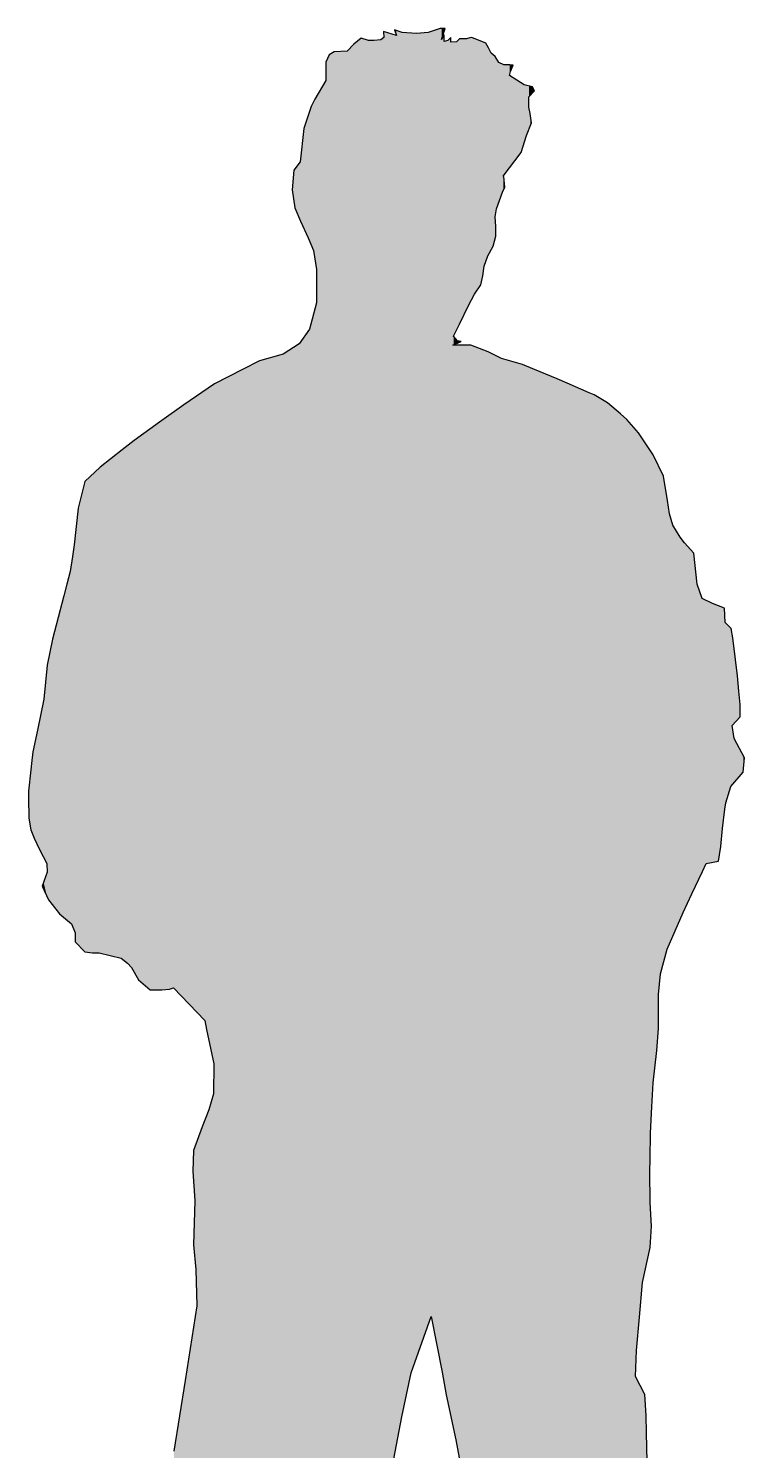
# Model space of a CAD drawing. Extents: x 123 to 191, y -49 to 136.
# Drawn here: x 123.1 to 185.1, y 12.6 to 135.7 of the extents above; entities that cross this region are included whole.
import ezdxf

# ---------------------------------------------------------------- set-up
doc = ezdxf.new("R2010")
doc.units = 0
doc.layers.get('0').update_dxf_attribs({"linetype": 'CONTINUOUS'})

# ---------------------------------------------------------------- blocks, each defined once
blk = doc.blocks.new('*U0')
for points in [[(154.97, 135.04), (154.81, 135.54), (154.97, 135.49)], [(154.97, 13.05), (154.97, 135.49), (155.43, 15.49)], [(155.43, 15.49), (154.97, 135.49), (155.43, 135.32)], [(157.99, 24.16), (157.72, 135.32), (157.99, 135.4)], [(158.76, 20.16), (157.99, 135.4), (158.76, 135.66)], [(157.99, 24.16), (157.99, 135.4), (158.76, 20.16)], [(158.76, 20.16), (158.76, 135.66), (158.88, 19.56)], [(158.88, 19.56), (158.76, 135.66), (158.88, 135.66)], [(158.88, 134.69), (158.88, 135.66), (158.92, 134.81)], [(158.92, 134.81), (158.88, 135.66), (158.92, 135.66)], [(158.92, 134.81), (158.92, 135.66), (159.11, 135.41)], [(159.11, 135.41), (158.92, 135.66), (159.11, 135.66)], [(159.11, 135.41), (159.11, 135.66), (159.19, 135.66)], [(151.29, -11.17), (151.02, 134.01), (151.29, 134.3)], [(151.75, -8.87), (151.29, 134.3), (151.75, 134.68)], [(151.29, -11.17), (151.29, 134.3), (151.75, -8.87)], [(151.91, -7.95), (151.75, 134.68), (151.91, 134.81)], [(151.75, -8.87), (151.75, 134.68), (151.91, -7.95)], [(151.91, -7.95), (151.91, 134.81), (152.29, -5.66)], [(152.29, -5.66), (151.91, 134.81), (152.29, 134.69)], [(152.29, -5.66), (152.29, 134.69), (152.57, -3.92)], [(152.57, -3.92), (152.29, 134.69), (152.57, 134.61)], [(152.57, -3.92), (152.57, 134.61), (152.68, -3.18)], [(152.68, -3.18), (152.57, 134.61), (152.68, 134.61)], [(152.68, -3.18), (152.68, 134.61), (153.02, 0.74)], [(153.02, 0.74), (152.68, 134.61), (153.02, 134.61)], [(153.02, 0.74), (153.02, 134.61), (153.07, 1.31)], [(153.07, 1.31), (153.02, 134.61), (153.07, 134.61)], [(153.62, 5.01), (153.07, 134.61), (153.62, 134.66)], [(153.07, 1.31), (153.07, 134.61), (153.62, 5.01)], [(153.84, 6.46), (153.62, 134.66), (153.84, 134.84)], [(153.62, 5.01), (153.62, 134.66), (153.84, 6.46)], [(153.88, 134.86), (153.84, 135.39), (153.88, 135.38)], [(153.88, 6.69), (153.84, 134.84), (153.88, 134.86)], [(153.84, 6.46), (153.84, 134.84), (153.88, 6.69)], [(153.88, 6.69), (153.88, 135.38), (153.92, 6.97)], [(153.92, 6.97), (153.88, 135.38), (153.92, 135.36)], [(153.92, 6.97), (153.92, 135.36), (154.62, 11.23)], [(154.62, 11.23), (153.92, 135.36), (154.62, 135.15)], [(154.62, 11.23), (154.62, 135.15), (154.81, 12.24)], [(154.81, 12.24), (154.62, 135.15), (154.81, 135.09)], [(154.81, 12.24), (154.81, 135.09), (154.97, 13.05)], [(154.97, 13.05), (154.81, 135.09), (154.97, 135.04)], [(155.43, 15.49), (155.43, 135.32), (155.47, 15.67)], [(155.47, 15.67), (155.43, 135.32), (155.47, 135.31)], [(155.47, 15.67), (155.47, 135.31), (156.24, 19.28)], [(156.24, 19.28), (155.47, 135.31), (156.24, 135.26)], [(156.24, 19.28), (156.24, 135.26), (156.71, 20.59)], [(156.71, 20.59), (156.24, 135.26), (156.71, 135.23)], [(157.72, 23.42), (156.71, 135.23), (157.72, 135.32)], [(156.71, 20.59), (156.71, 135.23), (157.72, 23.42)], [(157.72, 23.42), (157.72, 135.32), (157.99, 24.16)], [(158.92, 19.36), (158.88, 134.69), (158.92, 134.76)], [(158.88, 19.56), (158.88, 134.69), (158.92, 19.36)], [(159.11, 18.27), (158.92, 134.76), (159.11, 135.11)], [(158.92, 19.36), (158.92, 134.76), (159.11, 18.27)], [(159.19, 17.83), (159.11, 134.53), (159.19, 134.55)], [(159.11, 18.27), (159.11, 134.53), (159.19, 17.83)], [(159.27, 17.39), (159.19, 134.55), (159.27, 134.57)], [(159.19, 17.83), (159.19, 134.55), (159.27, 17.39)], [(159.42, 16.67), (159.27, 134.57), (159.42, 134.61)], [(159.27, 17.39), (159.27, 134.57), (159.42, 16.67)], [(159.69, 15.43), (159.42, 134.61), (159.69, 134.86)], [(159.42, 16.67), (159.42, 134.61), (159.69, 15.43)], [(159.85, 14.72), (159.69, 134.46), (159.85, 134.47)], [(159.69, 15.43), (159.69, 134.46), (159.85, 14.72)], [(159.92, 108.27), (159.85, 134.47), (159.92, 134.48)], [(159.85, 108.24), (159.85, 134.47), (159.92, 108.27)], [(160.12, 109.42), (159.92, 134.48), (160.12, 134.49)], [(159.92, 109.01), (159.92, 134.48), (160.12, 109.42)], [(160.16, 109.49), (160.12, 134.49), (160.16, 134.5)], [(160.12, 109.42), (160.12, 134.49), (160.16, 109.49)], [(160.27, 109.74), (160.16, 134.5), (160.27, 134.61)], [(160.16, 109.49), (160.16, 134.5), (160.27, 109.74)], [(160.43, 110.06), (160.27, 134.61), (160.43, 134.77)], [(160.27, 109.74), (160.27, 134.61), (160.43, 110.06)], [(160.43, 110.06), (160.43, 134.77), (160.43, 110.07)], [(160.43, 110.07), (160.43, 134.77), (160.43, 134.77)], [(160.43, 110.07), (160.43, 134.77), (160.54, 110.3)], [(160.54, 110.3), (160.43, 134.77), (160.54, 134.77)], [(160.54, 110.3), (160.54, 134.77), (160.58, 110.39)], [(160.58, 110.39), (160.54, 134.77), (160.58, 134.77)], [(160.58, 110.39), (160.58, 134.77), (161.01, 111.28)], [(161.01, 111.28), (160.58, 134.77), (161.01, 134.77)], [(161.01, 111.28), (161.01, 134.77), (161.05, 111.36)], [(161.05, 111.36), (161.01, 134.77), (161.05, 134.77)], [(161.2, 111.68), (161.05, 134.77), (161.2, 134.81)], [(161.05, 111.36), (161.05, 134.77), (161.2, 111.68)], [(161.32, 111.89), (161.2, 134.81), (161.32, 134.84)], [(161.2, 111.68), (161.2, 134.81), (161.32, 111.89)], [(161.4, 112.03), (161.32, 134.84), (161.4, 134.86)], [(161.32, 111.89), (161.32, 134.84), (161.4, 112.03)], [(161.51, 112.24), (161.4, 134.86), (161.51, 134.88)], [(161.4, 112.03), (161.4, 134.86), (161.51, 112.24)], [(161.51, 112.24), (161.51, 134.88), (161.74, 112.65)], [(161.74, 112.65), (161.51, 134.88), (161.74, 134.79)], [(161.74, 112.65), (161.74, 134.79), (161.98, 113)], [(161.98, 113), (161.74, 134.79), (161.98, 134.69)], [(161.98, 113), (161.98, 134.69), (162.29, 113.47)], [(162.29, 113.47), (161.98, 134.69), (162.29, 134.56)], [(162.29, 113.47), (162.29, 134.56), (162.4, 114.04)], [(162.4, 114.04), (162.29, 134.56), (162.4, 134.51)], [(162.4, 114.04), (162.4, 134.51), (162.44, 114.24)], [(162.44, 114.24), (162.4, 134.51), (162.44, 134.49)], [(162.44, 114.24), (162.44, 134.49), (162.56, 115.09)], [(162.56, 115.09), (162.44, 134.49), (162.56, 134.44)], [(162.56, 115.09), (162.56, 134.44), (162.71, 115.54)], [(162.71, 115.54), (162.56, 134.44), (162.71, 134.38)], [(162.71, 115.54), (162.71, 134.38), (162.83, 115.87)], [(162.83, 115.87), (162.71, 134.38), (162.83, 134.19)], [(162.83, 115.87), (162.83, 134.19), (162.87, 115.98)], [(162.87, 115.98), (162.83, 134.19), (162.87, 134.12)], [(149.12, -21.15), (148.87, 132.74), (149.12, 133.29)], [(149.16, -20.98), (149.12, 133.29), (149.16, 133.37)], [(149.12, -21.15), (149.12, 133.29), (149.16, -20.98)], [(149.58, -19.14), (149.16, 133.37), (149.58, 133.64)], [(149.16, -20.98), (149.16, 133.37), (149.58, -19.14)], [(149.85, -17.97), (149.58, 133.64), (149.85, 133.65)], [(149.58, -19.14), (149.58, 133.64), (149.85, -17.97)], [(150.71, -13.97), (149.85, 133.65), (150.71, 133.68)], [(149.85, -17.97), (149.85, 133.65), (150.71, -13.97)], [(151.02, -12.51), (150.71, 133.68), (151.02, 134.01)], [(150.71, -13.97), (150.71, 133.68), (151.02, -12.51)], [(151.02, -12.51), (151.02, 134.01), (151.29, -11.17)], [(162.87, 115.98), (162.87, 134.12), (162.9, 116.05)], [(162.9, 116.05), (162.87, 134.12), (162.9, 134.06)], [(162.9, 116.05), (162.9, 134.06), (162.94, 116.12)], [(162.94, 116.12), (162.9, 134.06), (162.94, 133.99)], [(162.94, 116.12), (162.94, 133.99), (163.18, 116.53)], [(163.18, 116.53), (162.94, 133.99), (163.18, 133.53)], [(163.18, 116.53), (163.18, 133.53), (163.33, 116.8)], [(163.33, 116.8), (163.18, 133.53), (163.33, 133.39)], [(163.33, 116.8), (163.33, 133.39), (163.45, 117.24)], [(163.45, 117.24), (163.33, 133.39), (163.45, 133.29)], [(163.45, 117.24), (163.45, 133.29), (163.49, 117.4)], [(163.49, 117.4), (163.45, 133.29), (163.49, 133.25)], [(163.49, 117.4), (163.49, 133.25), (163.52, 117.54)], [(163.52, 117.54), (163.49, 133.25), (163.52, 133.22)], [(163.52, 119.35), (163.52, 133.22), (163.56, 119.58)], [(163.56, 119.58), (163.52, 133.22), (163.56, 133.16)], [(163.56, 119.58), (163.56, 133.16), (163.6, 119.82)], [(163.6, 119.82), (163.56, 133.16), (163.6, 133.09)], [(163.6, 119.82), (163.6, 133.09), (163.64, 120.05)], [(163.64, 120.05), (163.6, 133.09), (163.64, 133.03)], [(163.64, 120.05), (163.64, 133.03), (163.8, 120.49)], [(163.8, 120.49), (163.64, 133.03), (163.8, 132.78)], [(148.87, -22.29), (148.87, 132.74), (149.12, -21.15)], [(163.8, 120.49), (163.8, 132.78), (163.83, 120.6)], [(163.83, 120.6), (163.8, 132.78), (163.83, 132.71)], [(163.83, 120.6), (163.83, 132.71), (163.95, 120.93)], [(163.95, 120.93), (163.83, 132.71), (163.95, 132.66)], [(163.95, 120.93), (163.95, 132.66), (164.07, 121.26)], [(164.07, 121.26), (163.95, 132.66), (164.07, 132.61)], [(164.07, 121.26), (164.07, 132.61), (164.15, 121.48)], [(164.15, 121.48), (164.07, 132.61), (164.15, 132.57)], [(164.15, 121.48), (164.15, 132.57), (164.22, 121.65)], [(164.22, 121.65), (164.15, 132.57), (164.22, 132.54)], [(164.22, 122.88), (164.22, 132.54), (164.26, 122.93)], [(164.26, 122.93), (164.22, 132.54), (164.26, 132.52)], [(164.26, 122.93), (164.26, 132.52), (164.34, 123.03)], [(164.34, 123.03), (164.26, 132.52), (164.34, 132.52)], [(164.34, 123.03), (164.34, 132.52), (164.76, 123.6)], [(164.76, 123.6), (164.34, 132.52), (164.76, 132.52)], [(164.76, 131.59), (164.76, 132.52), (164.8, 131.77)], [(164.8, 131.77), (164.76, 132.52), (164.8, 132.52)], [(164.8, 131.77), (164.8, 132.52), (164.84, 131.94)], [(164.84, 131.94), (164.8, 132.52), (164.84, 132.52)], [(164.84, 131.94), (164.84, 132.52), (164.92, 132.12)], [(164.92, 132.12), (164.84, 132.52), (164.92, 132.5)], [(164.92, 132.12), (164.92, 132.5), (165.07, 132.48)], [(148.58, -23.59), (148.23, 130.08), (148.58, 130.67)], [(148.87, -22.29), (148.58, 130.67), (148.87, 131.15)], [(148.58, -23.59), (148.58, 130.67), (148.87, -22.29)], [(164.76, 123.6), (164.76, 131.59), (164.8, 123.65)], [(164.8, 123.65), (164.76, 131.59), (164.8, 131.57)], [(164.8, 123.65), (164.8, 131.57), (164.84, 123.7)], [(164.84, 123.7), (164.8, 131.57), (164.84, 131.54)], [(164.84, 123.7), (164.84, 131.54), (164.92, 123.8)], [(164.92, 123.8), (164.84, 131.54), (164.92, 131.49)], [(164.92, 123.8), (164.92, 131.49), (165.07, 124.01)], [(165.07, 124.01), (164.92, 131.49), (165.07, 131.39)], [(165.07, 124.01), (165.07, 131.39), (165.15, 124.11)], [(165.15, 124.11), (165.07, 131.39), (165.15, 131.35)], [(165.15, 124.11), (165.15, 131.35), (165.62, 124.72)], [(165.62, 124.72), (165.15, 131.35), (165.62, 131.05)], [(165.62, 124.72), (165.62, 131.05), (165.77, 124.93)], [(165.77, 124.93), (165.62, 131.05), (165.77, 130.95)], [(165.77, 124.93), (165.77, 130.95), (165.89, 125.3)], [(165.89, 125.3), (165.77, 130.95), (165.89, 130.88)], [(165.89, 125.3), (165.89, 130.88), (166.04, 125.79)], [(166.04, 125.79), (165.89, 130.88), (166.04, 130.78)], [(166.04, 125.79), (166.04, 130.78), (166.12, 126.03)], [(166.12, 126.03), (166.04, 130.78), (166.12, 130.76)], [(166.12, 126.03), (166.12, 130.76), (166.24, 126.4)], [(166.24, 126.4), (166.12, 130.76), (166.24, 130.72)], [(166.24, 126.4), (166.24, 130.72), (166.43, 126.9)], [(166.43, 126.9), (166.24, 130.72), (166.43, 130.67)], [(166.43, 129.73), (166.43, 130.67), (166.55, 129.86)], [(166.55, 129.86), (166.43, 130.67), (166.55, 130.64)], [(166.55, 129.86), (166.55, 130.64), (166.58, 129.9)], [(166.58, 129.9), (166.55, 130.64), (166.58, 130.63)], [(166.58, 129.9), (166.58, 130.63), (166.66, 129.98)], [(166.66, 129.98), (166.58, 130.63), (166.66, 130.61)], [(166.66, 129.98), (166.66, 130.61), (166.74, 130.07)], [(166.74, 130.07), (166.66, 130.61), (166.74, 130.59)], [(166.74, 130.07), (166.74, 130.59), (166.93, 130.27)], [(147.8, 116.45), (147.72, 129.19), (147.8, 129.34)], [(147.84, 116.21), (147.8, 129.34), (147.84, 129.42)], [(147.8, 116.45), (147.8, 129.34), (147.84, 116.21)], [(147.91, 115.81), (147.84, 129.42), (147.91, 129.55)], [(147.84, 116.21), (147.84, 129.42), (147.91, 115.81)], [(148.03, 115.02), (147.91, 129.55), (148.03, 129.76)], [(147.91, 115.81), (147.91, 129.55), (148.03, 115.02)], [(148.07, 114.78), (148.03, 129.76), (148.07, 129.83)], [(148.03, 115.02), (148.03, 129.76), (148.07, 114.78)], [(148.11, -25.43), (148.07, 129.83), (148.11, 129.89)], [(148.07, -25.6), (148.07, 129.83), (148.11, -25.43)], [(148.23, -24.94), (148.11, 129.89), (148.23, 130.08)], [(148.11, -25.43), (148.11, 129.89), (148.23, -24.94)], [(148.23, -24.94), (148.23, 130.08), (148.58, -23.59)], [(147.34, 117.53), (147.26, 127.93), (147.34, 128.16)], [(147.45, 117.26), (147.34, 128.16), (147.45, 128.51)], [(147.34, 117.53), (147.34, 128.16), (147.45, 117.26)], [(147.57, 116.99), (147.45, 128.51), (147.57, 128.86)], [(147.45, 117.26), (147.45, 128.51), (147.57, 116.99)], [(147.59, 116.95), (147.57, 128.86), (147.59, 128.91)], [(147.57, 116.99), (147.57, 128.86), (147.59, 116.95)], [(147.72, 116.63), (147.59, 128.91), (147.72, 129.19)], [(147.59, 116.95), (147.59, 128.91), (147.72, 116.63)], [(147.72, 116.63), (147.72, 129.19), (147.8, 116.45)], [(166.43, 126.9), (166.43, 128.84), (166.55, 127.19)], [(166.55, 127.19), (166.43, 128.84), (166.55, 128.3)], [(166.55, 127.19), (166.55, 128.3), (166.58, 127.29)], [(166.58, 127.29), (166.55, 128.3), (166.58, 128.03)], [(166.58, 127.29), (166.58, 128.03), (166.66, 127.49)], [(146.95, 118.38), (146.76, 125.27), (146.95, 126.99)], [(147.14, 117.95), (146.95, 126.99), (147.14, 127.58)], [(146.95, 118.38), (146.95, 126.99), (147.14, 117.95)], [(147.18, 117.87), (147.14, 127.58), (147.18, 127.7)], [(147.14, 117.95), (147.14, 127.58), (147.18, 117.87)], [(147.26, 117.7), (147.18, 127.7), (147.26, 127.93)], [(147.18, 117.87), (147.18, 127.7), (147.26, 117.7)], [(147.26, 117.7), (147.26, 127.93), (147.34, 117.53)], [(146.68, 118.97), (146.64, 124.22), (146.68, 124.57)], [(146.76, 118.8), (146.68, 124.57), (146.76, 125.27)], [(146.68, 118.97), (146.68, 124.57), (146.76, 118.8)], [(146.76, 118.8), (146.76, 125.27), (146.95, 118.38)], [(146.1, 120.64), (145.94, 121.68), (146.1, 123.38)], [(146.17, 120.13), (146.1, 123.38), (146.17, 123.49)], [(146.1, 120.64), (146.1, 123.38), (146.17, 120.13)], [(146.29, 119.86), (146.17, 123.49), (146.29, 123.65)], [(146.17, 120.13), (146.17, 123.49), (146.29, 119.86)], [(146.52, 119.32), (146.29, 123.65), (146.52, 123.97)], [(146.29, 119.86), (146.29, 123.65), (146.52, 119.32)], [(146.56, 119.24), (146.52, 123.97), (146.56, 124.03)], [(146.52, 119.32), (146.52, 123.97), (146.56, 119.24)], [(146.63, 119.08), (146.56, 124.03), (146.63, 124.12)], [(146.56, 119.24), (146.56, 124.03), (146.63, 119.08)], [(146.64, 119.06), (146.63, 124.12), (146.64, 124.22)], [(146.63, 119.08), (146.63, 124.12), (146.64, 119.06)], [(146.64, 119.06), (146.64, 124.22), (146.68, 118.97)], [(164.22, 121.65), (164.22, 122.88), (164.26, 121.74)], [(164.26, 121.74), (164.22, 122.88), (164.26, 122.84)], [(164.26, 121.74), (164.26, 122.84), (164.34, 121.91)], [(163.52, 117.54), (163.52, 119.35), (163.56, 117.69)], [(163.56, 117.69), (163.52, 119.35), (163.56, 118.5)], [(147.8, -27.09), (147.72, 110.64), (147.8, 110.92)], [(147.84, -26.87), (147.8, 110.92), (147.84, 111.06)], [(147.8, -27.09), (147.8, 110.92), (147.84, -26.87)], [(147.91, -26.49), (147.84, 111.06), (147.91, 111.31)], [(147.84, -26.87), (147.84, 111.06), (147.91, -26.49)], [(148.03, -25.76), (147.91, 111.31), (148.03, 111.78)], [(147.91, -26.49), (147.91, 111.31), (148.03, -25.76)], [(148.07, -25.6), (148.03, 111.78), (148.07, 111.92)], [(148.03, -25.76), (148.03, 111.78), (148.07, -25.6)], [(147.45, -34.43), (147.34, 109.47), (147.45, 109.63)], [(147.57, -34.14), (147.45, 109.63), (147.57, 110.06)], [(147.45, -34.43), (147.45, 109.63), (147.57, -34.14)], [(147.59, -31.03), (147.57, 110.06), (147.59, 110.13)], [(147.57, -31.49), (147.57, 110.06), (147.59, -31.03)], [(147.72, -27.54), (147.59, 110.13), (147.72, 110.64)], [(147.59, -31.03), (147.59, 110.13), (147.72, -27.54)], [(147.72, -27.54), (147.72, 110.64), (147.8, -27.09)], [(146.52, -38.53), (146.29, 108.18), (146.52, 108.33)], [(146.56, -38.46), (146.52, 108.33), (146.56, 108.35)], [(146.52, -38.53), (146.52, 108.33), (146.56, -38.46)], [(146.63, -38.33), (146.56, 108.35), (146.63, 108.45)], [(146.56, -38.46), (146.56, 108.35), (146.63, -38.33)], [(146.64, -38.31), (146.63, 108.45), (146.64, 108.47)], [(146.63, -38.33), (146.63, 108.45), (146.64, -38.31)], [(146.68, -38.24), (146.64, 108.47), (146.68, 108.52)], [(146.64, -38.31), (146.64, 108.47), (146.68, -38.24)], [(146.76, -38.09), (146.68, 108.52), (146.76, 108.63)], [(146.68, -38.24), (146.68, 108.52), (146.76, -38.09)], [(146.95, -37.73), (146.76, 108.63), (146.95, 108.91)], [(146.76, -38.09), (146.76, 108.63), (146.95, -37.73)], [(147.14, -37.37), (146.95, 108.91), (147.14, 109.19)], [(146.95, -37.73), (146.95, 108.91), (147.14, -37.37)], [(147.18, -35.11), (147.14, 109.19), (147.18, 109.24)], [(147.14, -35.21), (147.14, 109.19), (147.18, -35.11)], [(147.26, -34.92), (147.18, 109.24), (147.26, 109.36)], [(147.18, -35.11), (147.18, 109.24), (147.26, -34.92)], [(147.34, -34.72), (147.26, 109.36), (147.34, 109.47)], [(147.26, -34.92), (147.26, 109.36), (147.34, -34.72)], [(147.34, -34.72), (147.34, 109.47), (147.45, -34.43)], [(159.92, 108.27), (159.92, 109.01), (160.12, 108.35)], [(160.12, 108.35), (159.92, 109.01), (160.12, 108.8)], [(160.12, 108.35), (160.12, 108.8), (160.16, 108.37)], [(160.16, 108.37), (160.12, 108.8), (160.16, 108.76)], [(160.16, 108.37), (160.16, 108.76), (160.27, 108.42)], [(160.27, 108.42), (160.16, 108.76), (160.27, 108.63)], [(160.27, 108.42), (160.27, 108.63), (160.43, 108.48)], [(160.43, 108.48), (160.27, 108.63), (160.43, 108.59)], [(160.43, 108.48), (160.43, 108.59), (160.43, 108.48)], [(160.43, 108.48), (160.43, 108.59), (160.43, 108.59)], [(160.43, 108.48), (160.43, 108.59), (160.54, 108.53)], [(160.54, 108.53), (160.43, 108.59), (160.54, 108.56)], [(160.54, 108.53), (160.54, 108.56), (160.58, 108.55)], [(144.32, -49.11), (143.12, 106.88), (144.32, 107.22)], [(145.17, -48.91), (144.32, 107.22), (145.17, 107.46)], [(144.32, -49.11), (144.32, 107.22), (145.17, -48.91)], [(145.71, -48.78), (145.17, 107.46), (145.71, 107.81)], [(145.17, -48.91), (145.17, 107.46), (145.71, -48.78)], [(145.83, -40.01), (145.71, 107.81), (145.83, 107.89)], [(145.71, -41.59), (145.71, 107.81), (145.83, -40.01)], [(145.94, -39.75), (145.83, 107.89), (145.94, 107.96)], [(145.83, -40.01), (145.83, 107.89), (145.94, -39.75)], [(146.1, -39.4), (145.94, 107.96), (146.1, 108.06)], [(145.94, -39.75), (145.94, 107.96), (146.1, -39.4)], [(146.17, -39.23), (146.1, 108.06), (146.17, 108.11)], [(146.1, -39.4), (146.1, 108.06), (146.17, -39.23)], [(146.29, -38.96), (146.17, 108.11), (146.29, 108.18)], [(146.17, -39.23), (146.17, 108.11), (146.29, -38.96)], [(146.29, -38.96), (146.29, 108.18), (146.52, -38.53)], [(159.85, 14.72), (159.85, 108.24), (159.92, 14.36)], [(159.92, 14.36), (159.85, 108.24), (159.92, 108.24)], [(159.92, 14.36), (159.92, 108.24), (160.12, 13.48)], [(160.12, 13.48), (159.92, 108.24), (160.12, 108.24)], [(160.12, 13.48), (160.12, 108.24), (160.16, 13.27)], [(160.16, 13.27), (160.12, 108.24), (160.16, 108.24)], [(160.16, 13.27), (160.16, 108.24), (160.27, 12.63)], [(160.27, 12.63), (160.16, 108.24), (160.27, 108.24)], [(160.27, 12.63), (160.27, 108.24), (160.43, 11.78)], [(160.43, 11.78), (160.27, 108.24), (160.43, 108.24)], [(160.43, 11.78), (160.43, 108.24), (160.43, 11.76)], [(160.43, 11.76), (160.43, 108.24), (160.43, 108.24)], [(160.43, 11.76), (160.43, 108.24), (160.54, 11.15)], [(160.54, 11.15), (160.43, 108.24), (160.54, 108.24)], [(160.54, 11.15), (160.54, 108.24), (160.58, 10.98)], [(160.58, 10.98), (160.54, 108.24), (160.58, 108.24)], [(160.58, 10.98), (160.58, 108.24), (161.01, 9.1)], [(161.01, 9.1), (160.58, 108.24), (161.01, 108.24)], [(161.01, 9.1), (161.01, 108.24), (161.05, 8.95)], [(161.05, 8.95), (161.01, 108.24), (161.05, 108.24)], [(161.05, 8.95), (161.05, 108.24), (161.2, 8.36)], [(161.2, 8.36), (161.05, 108.24), (161.2, 108.24)], [(161.2, 8.36), (161.2, 108.24), (161.32, 7.91)], [(161.32, 7.91), (161.2, 108.24), (161.32, 108.24)], [(161.32, 7.91), (161.32, 108.24), (161.4, 7.61)], [(161.4, 7.61), (161.32, 108.24), (161.4, 108.24)], [(161.4, 7.61), (161.4, 108.24), (161.51, 7.16)], [(161.51, 7.16), (161.4, 108.24), (161.51, 108.19)], [(161.51, 7.16), (161.51, 108.19), (161.74, 6.29)], [(161.74, 6.29), (161.51, 108.19), (161.74, 108.11)], [(161.74, 6.29), (161.74, 108.11), (161.98, 5.42)], [(161.98, 5.42), (161.74, 108.11), (161.98, 108.02)], [(161.98, 5.42), (161.98, 108.02), (162.29, 4.32)], [(162.29, 4.32), (161.98, 108.02), (162.29, 107.9)], [(162.29, 4.32), (162.29, 107.9), (162.4, 3.91)], [(162.4, 3.91), (162.29, 107.9), (162.4, 107.85)], [(162.4, 3.91), (162.4, 107.85), (162.44, 3.8)], [(162.44, 3.8), (162.4, 107.85), (162.44, 107.84)], [(162.44, 3.8), (162.44, 107.84), (162.56, 3.47)], [(162.56, 3.47), (162.44, 107.84), (162.56, 107.79)], [(162.56, 3.47), (162.56, 107.79), (162.71, 3.04)], [(162.71, 3.04), (162.56, 107.79), (162.71, 107.73)], [(162.71, 3.04), (162.71, 107.73), (162.83, 2.71)], [(162.83, 2.71), (162.71, 107.73), (162.83, 107.69)], [(162.83, 2.71), (162.83, 107.69), (162.87, 2.65)], [(162.87, 2.65), (162.83, 107.69), (162.87, 107.67)], [(162.87, 2.65), (162.87, 107.67), (162.9, 2.59)], [(162.9, 2.59), (162.87, 107.67), (162.9, 107.66)], [(162.9, 2.59), (162.9, 107.66), (162.94, 2.54)], [(162.94, 2.54), (162.9, 107.66), (162.94, 107.64)], [(162.94, 2.54), (162.94, 107.64), (163.18, 2.19)], [(163.18, 2.19), (162.94, 107.64), (163.18, 107.52)], [(163.18, 2.19), (163.18, 107.52), (163.33, 1.95)], [(163.33, 1.95), (163.18, 107.52), (163.33, 107.45)], [(163.33, 1.95), (163.33, 107.45), (163.45, 1.78)], [(163.45, 1.78), (163.33, 107.45), (163.45, 107.39)], [(163.45, 1.78), (163.45, 107.39), (163.49, 1.72)], [(163.49, 1.72), (163.45, 107.39), (163.49, 107.37)], [(163.49, 1.72), (163.49, 107.37), (163.52, 1.66)], [(163.52, 1.66), (163.49, 107.37), (163.52, 107.35)], [(163.52, -2), (163.52, 107.35), (163.56, -2.75)], [(163.56, -2.75), (163.52, 107.35), (163.56, 107.33)], [(163.56, -2.75), (163.56, 107.33), (163.6, -3.53)], [(163.6, -3.53), (163.56, 107.33), (163.6, 107.31)], [(163.6, -3.53), (163.6, 107.31), (163.64, -3.98)], [(163.64, -3.98), (163.6, 107.31), (163.64, 107.29)], [(163.64, -3.98), (163.64, 107.29), (163.8, -5.81)], [(163.8, -5.81), (163.64, 107.29), (163.8, 107.21)], [(163.8, -5.81), (163.8, 107.21), (163.83, -6.52)], [(163.83, -6.52), (163.8, 107.21), (163.83, 107.19)], [(163.83, -6.52), (163.83, 107.19), (163.95, -8.72)], [(163.95, -8.72), (163.83, 107.19), (163.95, 107.14)], [(163.95, -8.72), (163.95, 107.14), (164.07, -9.57)], [(164.07, -9.57), (163.95, 107.14), (164.07, 107.08)], [(141.64, -49.3), (140.25, 105.43), (141.64, 106.15)], [(142.84, -49.3), (141.64, 106.15), (142.84, 106.75)], [(141.64, -49.3), (141.64, 106.15), (142.84, -49.3)], [(143.12, -49.27), (142.84, 106.75), (143.12, 106.88)], [(142.84, -49.3), (142.84, 106.75), (143.12, -49.27)], [(143.12, -49.27), (143.12, 106.88), (144.32, -49.11)], [(164.07, -9.57), (164.07, 107.08), (164.15, -10.15)], [(164.15, -10.15), (164.07, 107.08), (164.15, 107.06)], [(164.15, -10.15), (164.15, 107.06), (164.22, -10.71)], [(164.22, -10.71), (164.15, 107.06), (164.22, 107.03)], [(164.22, -10.71), (164.22, 107.03), (164.26, -11.01)], [(164.26, -11.01), (164.22, 107.03), (164.26, 107.02)], [(164.26, -11.01), (164.26, 107.02), (164.34, -11.58)], [(164.34, -11.58), (164.26, 107.02), (164.34, 107)], [(164.34, -11.58), (164.34, 107), (164.76, -14.73)], [(164.76, -14.73), (164.34, 107), (164.76, 106.88)], [(164.76, -14.73), (164.76, 106.88), (164.8, -15.02)], [(164.8, -15.02), (164.76, 106.88), (164.8, 106.87)], [(164.8, -15.02), (164.8, 106.87), (164.84, -15.3)], [(164.84, -15.3), (164.8, 106.87), (164.84, 106.86)], [(164.84, -15.3), (164.84, 106.86), (164.92, -15.88)], [(164.92, -15.88), (164.84, 106.86), (164.92, 106.84)], [(164.92, -22.15), (164.92, 106.84), (165.07, -24.42)], [(165.07, -24.42), (164.92, 106.84), (165.07, 106.8)], [(165.07, -24.42), (165.07, 106.8), (165.15, -25.56)], [(165.15, -25.56), (165.07, 106.8), (165.15, 106.78)], [(165.15, -25.56), (165.15, 106.78), (165.62, -31.49)], [(165.62, -31.49), (165.15, 106.78), (165.62, 106.65)], [(165.62, -31.49), (165.62, 106.65), (165.77, -32.82)], [(165.77, -32.82), (165.62, 106.65), (165.77, 106.61)], [(165.77, -32.82), (165.77, 106.61), (165.89, -33.82)], [(165.89, -33.82), (165.77, 106.61), (165.89, 106.57)], [(165.89, -33.82), (165.89, 106.57), (166.04, -35.16)], [(166.04, -35.16), (165.89, 106.57), (166.04, 106.51)], [(166.04, -35.16), (166.04, 106.51), (166.12, -35.82)], [(166.12, -35.82), (166.04, 106.51), (166.12, 106.48)], [(166.12, -35.82), (166.12, 106.48), (166.24, -36.28)], [(166.24, -36.28), (166.12, 106.48), (166.24, 106.43)], [(166.24, -36.28), (166.24, 106.43), (166.43, -37.04)], [(166.43, -37.04), (166.24, 106.43), (166.43, 106.35)], [(166.43, -37.04), (166.43, 106.35), (166.55, -37.5)], [(166.55, -37.5), (166.43, 106.35), (166.55, 106.31)], [(166.55, -37.5), (166.55, 106.31), (166.58, -37.65)], [(166.58, -37.65), (166.55, 106.31), (166.58, 106.29)], [(166.58, -37.65), (166.58, 106.29), (166.66, -37.65)], [(166.66, -37.65), (166.58, 106.29), (166.66, 106.26)], [(166.66, -37.65), (166.66, 106.26), (166.74, -37.65)], [(166.74, -37.65), (166.66, 106.26), (166.74, 106.23)], [(166.74, -37.65), (166.74, 106.23), (166.93, -37.65)], [(166.93, -37.65), (166.74, 106.23), (166.93, 106.15)], [(166.93, -37.65), (166.93, 106.15), (167.4, -37.65)], [(167.4, -37.65), (166.93, 106.15), (167.4, 105.95)], [(167.4, -37.65), (167.4, 105.95), (167.48, -37.65)], [(167.48, -37.65), (167.4, 105.95), (167.48, 105.92)], [(167.48, -37.65), (167.48, 105.92), (167.51, -37.65)], [(167.51, -37.65), (167.48, 105.92), (167.51, 105.9)], [(167.51, -37.65), (167.51, 105.9), (167.67, -37.65)], [(167.67, -37.65), (167.51, 105.9), (167.67, 105.84)], [(139.13, 46.23), (138.74, 104.57), (139.13, 104.83)], [(139.17, 46.04), (139.13, 104.83), (139.17, 104.86)], [(139.13, 46.23), (139.13, 104.83), (139.17, 46.04)], [(139.24, -49.12), (139.17, 104.86), (139.24, 104.91)], [(139.17, -49.1), (139.17, 104.86), (139.24, -49.12)], [(140.25, -49.3), (139.24, 104.91), (140.25, 105.43)], [(139.24, -49.12), (139.24, 104.91), (140.25, -49.3)], [(140.25, -49.3), (140.25, 105.43), (141.64, -49.3)], [(167.67, -41.74), (167.67, 105.84), (168.87, -41.94)], [(168.87, -41.94), (167.67, 105.84), (168.87, 105.33)], [(168.87, -41.94), (168.87, 105.33), (169.76, -42.09)], [(169.76, -42.09), (168.87, 105.33), (169.76, 104.95)], [(169.76, -42.09), (169.76, 104.95), (170.53, -42.22)], [(170.53, -42.22), (169.76, 104.95), (170.53, 104.61)], [(137.35, 50.89), (136.69, 103.17), (137.35, 103.62)], [(137.42, 50.81), (137.35, 103.62), (137.42, 103.67)], [(137.35, 50.89), (137.35, 103.62), (137.42, 50.81)], [(137.54, 50.69), (137.42, 103.67), (137.54, 103.75)], [(137.42, 50.81), (137.42, 103.67), (137.54, 50.69)], [(137.62, 50.61), (137.54, 103.75), (137.62, 103.8)], [(137.54, 50.69), (137.54, 103.75), (137.62, 50.61)], [(137.69, 50.53), (137.62, 103.8), (137.69, 103.85)], [(137.62, 50.61), (137.62, 103.8), (137.69, 50.53)], [(138.16, 50.04), (137.69, 103.85), (138.16, 104.17)], [(137.69, 50.53), (137.69, 103.85), (138.16, 50.04)], [(138.35, 49.84), (138.16, 104.17), (138.35, 104.3)], [(138.16, 50.04), (138.16, 104.17), (138.35, 49.84)], [(138.39, 49.8), (138.35, 104.3), (138.39, 104.33)], [(138.35, 49.84), (138.35, 104.3), (138.39, 49.8)], [(138.55, 49.02), (138.39, 104.33), (138.55, 104.43)], [(138.39, 49.8), (138.39, 104.33), (138.55, 49.02)], [(138.74, 48.09), (138.55, 104.43), (138.74, 104.57)], [(138.55, 49.02), (138.55, 104.43), (138.74, 48.09)], [(138.74, 48.09), (138.74, 104.57), (139.13, 46.23)], [(170.53, -42.22), (170.53, 104.61), (171.66, -42.31)], [(171.66, -42.31), (170.53, 104.61), (171.66, 104.13)], [(171.66, -42.31), (171.66, 104.13), (172.08, -42.34)], [(172.08, -42.34), (171.66, 104.13), (172.08, 103.94)], [(172.08, -42.34), (172.08, 103.94), (173.25, -42.44)], [(173.25, -42.44), (172.08, 103.94), (173.25, 103.24)], [(135.33, 52.51), (134.98, 101.94), (135.33, 102.19)], [(135.41, 52.54), (135.33, 102.19), (135.41, 102.25)], [(135.33, 52.51), (135.33, 102.19), (135.41, 52.54)], [(135.68, 52.63), (135.41, 102.25), (135.68, 102.44)], [(135.41, 52.54), (135.41, 102.25), (135.68, 52.63)], [(135.72, 52.58), (135.68, 102.44), (135.72, 102.47)], [(135.68, 52.63), (135.68, 102.44), (135.72, 52.58)], [(136.18, 52.1), (135.72, 102.47), (136.18, 102.81)], [(135.72, 52.58), (135.72, 102.47), (136.18, 52.1)], [(136.57, 51.7), (136.18, 102.81), (136.57, 103.09)], [(136.18, 52.1), (136.18, 102.81), (136.57, 51.7)], [(136.69, 51.58), (136.57, 103.09), (136.69, 103.17)], [(136.57, 51.7), (136.57, 103.09), (136.69, 51.58)], [(136.69, 51.58), (136.69, 103.17), (137.35, 50.89)], [(173.25, -42.44), (173.25, 103.24), (173.36, -42.45)], [(173.36, -42.45), (173.25, 103.24), (173.36, 103.15)], [(173.36, -42.45), (173.36, 103.15), (174.37, -42.37)], [(174.37, -42.37), (173.36, 103.15), (174.37, 102.31)], [(174.37, -42.37), (174.37, 102.31), (174.91, -42.32)], [(174.91, -42.32), (174.37, 102.31), (174.91, 101.81)], [(133.63, 52.47), (133.4, 100.8), (133.63, 100.96)], [(133.67, 52.43), (133.63, 100.96), (133.67, 100.99)], [(133.63, 52.47), (133.63, 100.96), (133.67, 52.43)], [(133.98, 52.43), (133.67, 100.99), (133.98, 101.21)], [(133.67, 52.43), (133.67, 100.99), (133.98, 52.43)], [(134.13, 52.43), (133.98, 101.21), (134.13, 101.33)], [(133.98, 52.43), (133.98, 101.21), (134.13, 52.43)], [(134.36, 52.43), (134.13, 101.33), (134.36, 101.49)], [(134.13, 52.43), (134.13, 101.33), (134.36, 52.43)], [(134.48, 52.43), (134.36, 101.49), (134.48, 101.58)], [(134.36, 52.43), (134.36, 101.49), (134.48, 52.43)], [(134.6, 52.43), (134.48, 101.58), (134.6, 101.66)], [(134.48, 52.43), (134.48, 101.58), (134.6, 52.43)], [(134.67, 52.43), (134.6, 101.66), (134.67, 101.72)], [(134.6, 52.43), (134.6, 101.66), (134.67, 52.43)], [(134.71, 52.44), (134.67, 101.72), (134.71, 101.74)], [(134.67, 52.43), (134.67, 101.72), (134.71, 52.44)], [(134.83, 52.45), (134.71, 101.74), (134.83, 101.83)], [(134.71, 52.44), (134.71, 101.74), (134.83, 52.45)], [(134.91, 52.46), (134.83, 101.83), (134.91, 101.88)], [(134.83, 52.45), (134.83, 101.83), (134.91, 52.46)], [(134.98, 52.47), (134.91, 101.88), (134.98, 101.94)], [(134.91, 52.46), (134.91, 101.88), (134.98, 52.47)], [(134.98, 52.47), (134.98, 101.94), (135.33, 52.51)], [(174.91, -42.32), (174.91, 101.81), (175.65, -42.27)], [(175.65, -42.27), (174.91, 101.81), (175.65, 100.96)], [(175.65, 18.97), (175.65, 100.96), (175.76, 21.22)], [(175.76, 21.22), (175.65, 100.96), (175.76, 100.83)], [(132.04, 54.37), (131.69, 99.54), (132.04, 99.81)], [(132.27, 53.98), (132.04, 99.81), (132.27, 99.99)], [(132.04, 54.37), (132.04, 99.81), (132.27, 53.98)], [(132.66, 53.32), (132.27, 99.99), (132.66, 100.27)], [(132.27, 53.98), (132.27, 99.99), (132.66, 53.32)], [(132.7, 53.29), (132.66, 100.27), (132.7, 100.3)], [(132.66, 53.32), (132.66, 100.27), (132.7, 53.29)], [(132.81, 53.19), (132.7, 100.3), (132.81, 100.38)], [(132.7, 53.29), (132.7, 100.3), (132.81, 53.19)], [(133.16, 52.88), (132.81, 100.38), (133.16, 100.63)], [(132.81, 53.19), (132.81, 100.38), (133.16, 52.88)], [(133.4, 52.67), (133.16, 100.63), (133.4, 100.8)], [(133.16, 52.88), (133.16, 100.63), (133.4, 52.67)], [(133.4, 52.67), (133.4, 100.8), (133.63, 52.47)], [(175.76, 21.22), (175.76, 100.83), (175.92, 23.15)], [(175.92, 23.15), (175.76, 100.83), (175.92, 100.65)], [(175.92, 23.15), (175.92, 100.65), (176, 24.12)], [(176, 24.12), (175.92, 100.65), (176, 100.53)], [(176, 24.12), (176, 100.53), (176.27, 27.11)], [(176.27, 27.11), (176, 100.53), (176.27, 100.13)], [(176.27, 27.11), (176.27, 100.13), (176.3, 27.28)], [(176.3, 27.28), (176.27, 100.13), (176.3, 100.07)], [(176.3, 27.28), (176.3, 100.07), (176.46, 27.99)], [(176.46, 27.99), (176.3, 100.07), (176.46, 99.84)], [(176.46, 27.99), (176.46, 99.84), (176.58, 28.53)], [(176.58, 28.53), (176.46, 99.84), (176.58, 99.67)], [(131.15, 55.18), (129.33, 97.67), (131.15, 99.11)], [(131.23, 55.12), (131.15, 99.11), (131.23, 99.18)], [(131.15, 55.18), (131.15, 99.11), (131.23, 55.12)], [(131.69, 54.76), (131.23, 99.18), (131.69, 99.54)], [(131.23, 55.12), (131.23, 99.18), (131.69, 54.76)], [(131.69, 54.76), (131.69, 99.54), (132.04, 54.37)], [(176.58, 28.53), (176.58, 99.67), (176.62, 28.71)], [(176.62, 28.71), (176.58, 99.67), (176.62, 99.61)], [(176.62, 28.71), (176.62, 99.61), (176.73, 29.24)], [(176.73, 29.24), (176.62, 99.61), (176.73, 99.44)], [(176.73, 29.24), (176.73, 99.44), (176.89, 29.95)], [(176.89, 29.95), (176.73, 99.44), (176.89, 99.21)], [(176.89, 36.71), (176.89, 99.21), (176.92, 37.79)], [(176.92, 37.79), (176.89, 99.21), (176.92, 99.15)], [(176.92, 37.79), (176.92, 99.15), (176.96, 40.04)], [(176.96, 40.04), (176.92, 99.15), (176.96, 99.1)], [(176.96, 40.04), (176.96, 99.1), (177.04, 41.55)], [(177.04, 41.55), (176.96, 99.1), (177.04, 98.98)], [(177.04, 41.55), (177.04, 98.98), (177.08, 42.32)], [(177.08, 42.32), (177.04, 98.98), (177.08, 98.92)], [(177.08, 42.32), (177.08, 98.92), (177.12, 43)], [(177.12, 43), (177.08, 98.92), (177.12, 98.87)], [(177.12, 43), (177.12, 98.87), (177.2, 44.38)], [(177.2, 44.38), (177.12, 98.87), (177.2, 98.75)], [(177.2, 44.38), (177.2, 98.75), (177.23, 44.73)], [(177.23, 44.73), (177.2, 98.75), (177.23, 98.67)], [(177.23, 44.73), (177.23, 98.67), (177.39, 46.15)], [(177.39, 46.15), (177.23, 98.67), (177.39, 98.35)], [(129.25, 55.65), (128.67, 97.05), (129.25, 97.59)], [(129.33, 55.63), (129.25, 97.59), (129.33, 97.67)], [(129.25, 55.65), (129.25, 97.59), (129.33, 55.63)], [(129.33, 55.63), (129.33, 97.67), (131.15, 55.18)], [(177.39, 46.15), (177.39, 98.35), (177.51, 47.2)], [(177.51, 47.2), (177.39, 98.35), (177.51, 98.1)], [(177.51, 47.2), (177.51, 98.1), (177.62, 48.62)], [(177.62, 48.62), (177.51, 98.1), (177.62, 97.86)], [(177.62, 48.62), (177.62, 97.86), (177.66, 49.1)], [(177.66, 49.1), (177.62, 97.86), (177.66, 97.78)], [(177.66, 52.05), (177.66, 97.78), (177.7, 52.49)], [(177.7, 52.49), (177.66, 97.78), (177.7, 97.7)], [(177.7, 52.49), (177.7, 97.7), (177.81, 53.83)], [(177.81, 53.83), (177.7, 97.7), (177.81, 97.46)], [(177.81, 53.83), (177.81, 97.46), (177.93, 54.26)], [(177.93, 54.26), (177.81, 97.46), (177.93, 97.21)], [(128.01, 55.72), (127.43, 94.14), (128.01, 96.43)], [(128.67, 55.65), (128.01, 96.43), (128.67, 97.05)], [(128.01, 55.72), (128.01, 96.43), (128.67, 55.65)], [(128.67, 55.65), (128.67, 97.05), (129.25, 55.65)], [(177.93, 54.26), (177.93, 97.21), (178.09, 54.82)], [(178.09, 54.82), (177.93, 97.21), (178.09, 96.89)], [(178.09, 54.82), (178.09, 96.89), (178.13, 54.97)], [(178.13, 54.97), (178.09, 96.89), (178.13, 96.65)], [(178.13, 54.97), (178.13, 96.65), (178.28, 55.53)], [(178.28, 55.53), (178.13, 96.65), (178.28, 95.73)], [(178.28, 55.53), (178.28, 95.73), (178.4, 55.96)], [(178.4, 55.96), (178.28, 95.73), (178.4, 95.04)], [(178.4, 55.96), (178.4, 95.04), (178.44, 56.05)], [(178.44, 56.05), (178.4, 95.04), (178.44, 94.8)], [(178.44, 56.05), (178.44, 94.8), (178.59, 56.4)], [(178.59, 56.4), (178.44, 94.8), (178.59, 93.64)], [(127.43, 56.33), (127.16, 91.67), (127.43, 94.14)], [(127.43, 56.33), (127.43, 94.14), (128.01, 55.72)], [(178.59, 56.4), (178.59, 93.64), (178.86, 57.02)], [(178.86, 57.02), (178.59, 93.64), (178.86, 92.79)], [(178.86, 57.02), (178.86, 92.79), (178.9, 57.11)], [(178.9, 57.11), (178.86, 92.79), (178.9, 92.67)], [(178.9, 57.11), (178.9, 92.67), (179.17, 57.72)], [(179.17, 57.72), (178.9, 92.67), (179.17, 92.21)], [(127.16, 57.37), (127.08, 90.97), (127.16, 91.64)], [(127.16, 56.61), (127.16, 91.64), (127.16, 91.67)], [(127.16, 56.61), (127.16, 91.67), (127.43, 56.33)], [(127.16, 57.37), (127.16, 91.64), (127.16, 56.61)], [(179.17, 57.72), (179.17, 92.21), (179.52, 58.51)], [(179.52, 58.51), (179.17, 92.21), (179.52, 91.62)], [(179.52, 58.51), (179.52, 91.62), (179.79, 59.13)], [(179.79, 59.13), (179.52, 91.62), (179.79, 91.27)], [(179.79, 59.13), (179.79, 91.27), (179.87, 59.3)], [(179.87, 59.3), (179.79, 91.27), (179.87, 91.17)], [(179.87, 59.3), (179.87, 91.17), (179.91, 59.39)], [(179.91, 59.39), (179.87, 91.17), (179.91, 91.12)], [(179.91, 59.39), (179.91, 91.12), (180.53, 60.76)], [(180.53, 60.76), (179.91, 91.12), (180.53, 90.44)], [(126.93, 57.96), (126.85, 89.43), (126.93, 89.96)], [(127.08, 57.56), (126.93, 89.96), (127.08, 90.97)], [(126.93, 57.96), (126.93, 89.96), (127.08, 57.56)], [(127.08, 57.56), (127.08, 90.97), (127.16, 57.37)], [(180.53, 60.76), (180.53, 90.44), (180.72, 61.16)], [(180.72, 61.16), (180.53, 90.44), (180.72, 90.23)], [(180.72, 61.16), (180.72, 90.23), (180.99, 61.73)], [(180.99, 61.73), (180.72, 90.23), (180.99, 87.56)], [(126.73, 58.26), (126.46, 87.56), (126.73, 88.64)], [(126.85, 58.16), (126.73, 88.64), (126.85, 89.43)], [(126.73, 58.26), (126.73, 88.64), (126.85, 58.16)], [(126.85, 58.16), (126.85, 89.43), (126.93, 57.96)], [(126.46, 58.48), (126.19, 86.55), (126.46, 87.56)], [(126.46, 58.48), (126.46, 87.56), (126.73, 58.26)], [(180.99, 61.73), (180.99, 87.56), (181.42, 62.61)], [(181.42, 62.61), (180.99, 87.56), (181.42, 86.32)], [(126.19, 58.7), (125.81, 85.05), (126.19, 86.55)], [(126.19, 58.7), (126.19, 86.55), (126.46, 58.48)], [(181.42, 62.61), (181.42, 86.32), (181.46, 62.7)], [(181.46, 62.7), (181.42, 86.32), (181.46, 86.3)], [(181.46, 62.7), (181.46, 86.3), (181.77, 63.39)], [(181.77, 63.39), (181.46, 86.3), (181.77, 86.15)], [(125.81, 59.02), (125.22, 82.8), (125.81, 85.05)], [(125.81, 59.02), (125.81, 85.05), (126.19, 58.7)], [(181.77, 63.39), (181.77, 86.15), (182.31, 63.49)], [(182.31, 63.49), (181.77, 86.15), (182.31, 85.89)], [(182.31, 63.49), (182.31, 85.89), (182.73, 63.57)], [(182.73, 63.57), (182.31, 85.89), (182.73, 85.72)], [(182.73, 63.57), (182.73, 85.72), (182.85, 63.59)], [(182.85, 63.59), (182.73, 85.72), (182.85, 85.67)], [(182.85, 63.59), (182.85, 85.67), (183.04, 64.86)], [(183.04, 64.86), (182.85, 85.67), (183.04, 85.59)], [(183.04, 64.86), (183.04, 85.59), (183.2, 66.41)], [(183.2, 66.41), (183.04, 85.59), (183.2, 85.53)], [(183.2, 66.41), (183.2, 85.53), (183.35, 67.75)], [(183.35, 67.75), (183.2, 85.53), (183.35, 85.47)], [(183.35, 67.75), (183.35, 85.47), (183.39, 68.08)], [(183.39, 68.08), (183.35, 85.47), (183.39, 84.86)], [(183.39, 68.08), (183.39, 84.86), (183.43, 68.36)], [(183.43, 68.36), (183.39, 84.86), (183.43, 84.23)], [(183.43, 68.36), (183.43, 84.23), (183.47, 68.62)], [(183.47, 68.62), (183.43, 84.23), (183.47, 84.19)], [(183.47, 68.62), (183.47, 84.19), (183.9, 70.05)], [(183.9, 70.05), (183.47, 84.19), (183.9, 83.76)], [(183.9, 70.05), (183.9, 83.76), (183.93, 70.1)], [(183.93, 70.1), (183.9, 83.76), (183.93, 83.72)], [(183.93, 70.1), (183.93, 83.72), (184.01, 70.19)], [(184.01, 70.19), (183.93, 83.72), (184.01, 83.32)], [(125.22, 59.77), (124.88, 81.11), (125.22, 82.8)], [(125.22, 59.77), (125.22, 82.8), (125.81, 59.02)], [(184.01, 75.32), (184.01, 83.32), (184.09, 75.4)], [(184.09, 75.4), (184.01, 83.32), (184.09, 82.91)], [(184.09, 75.4), (184.09, 82.91), (184.21, 75.52)], [(184.21, 75.52), (184.09, 82.91), (184.21, 81.98)], [(184.21, 75.52), (184.21, 81.98), (184.32, 75.65)], [(184.32, 75.65), (184.21, 81.98), (184.32, 81.05)], [(124.72, 63.39), (124.45, 77.61), (124.72, 80.17)], [(124.76, 62.62), (124.72, 80.17), (124.76, 80.55)], [(124.72, 63.39), (124.72, 80.17), (124.76, 62.62)], [(124.88, 60.22), (124.76, 80.55), (124.88, 81.11)], [(124.76, 60.47), (124.76, 80.55), (124.88, 60.22)], [(124.88, 60.22), (124.88, 81.11), (125.22, 59.77)], [(184.32, 75.65), (184.32, 81.05), (184.48, 75.81)], [(184.48, 75.81), (184.32, 81.05), (184.48, 79.62)], [(184.48, 75.81), (184.48, 79.62), (184.59, 75.93)], [(184.59, 75.93), (184.48, 79.62), (184.59, 78.3)], [(124.45, 63.92), (124.33, 77.03), (124.45, 77.61)], [(124.45, 63.92), (124.45, 77.61), (124.72, 63.39)], [(184.59, 75.93), (184.59, 78.3), (184.71, 76.06)], [(184.71, 76.06), (184.59, 78.3), (184.71, 77.14)], [(124.33, 64.14), (124.1, 75.89), (124.33, 77.03)], [(124.33, 64.14), (124.33, 77.03), (124.45, 63.92)], [(124.1, 64.59), (123.91, 74.93), (124.1, 75.89)], [(124.1, 64.59), (124.1, 75.89), (124.33, 64.14)], [(184.01, 70.19), (184.01, 75.32), (184.09, 70.28)], [(184.09, 70.28), (184.01, 75.32), (184.09, 74.87)], [(123.91, 65), (123.64, 73.6), (123.91, 74.93)], [(123.91, 65), (123.91, 74.93), (124.1, 64.59)], [(184.09, 70.28), (184.09, 74.87), (184.21, 70.41)], [(184.21, 70.41), (184.09, 74.87), (184.21, 74.2)], [(184.21, 70.41), (184.21, 74.2), (184.32, 70.54)], [(184.32, 70.54), (184.21, 74.2), (184.32, 73.98)], [(184.32, 70.54), (184.32, 73.98), (184.48, 70.72)], [(184.48, 70.72), (184.32, 73.98), (184.48, 73.69)], [(123.52, 65.84), (123.4, 72.03), (123.52, 73.04)], [(123.64, 65.56), (123.52, 73.04), (123.64, 73.6)], [(123.52, 65.84), (123.52, 73.04), (123.64, 65.56)], [(123.64, 65.56), (123.64, 73.6), (123.91, 65)], [(184.48, 70.72), (184.48, 73.69), (184.59, 70.85)], [(184.59, 70.85), (184.48, 73.69), (184.59, 73.47)], [(184.59, 70.85), (184.59, 73.47), (184.71, 70.98)], [(184.71, 70.98), (184.59, 73.47), (184.71, 73.26)], [(184.71, 70.98), (184.71, 73.26), (184.98, 71.29)], [(184.98, 71.29), (184.71, 73.26), (184.98, 72.75)], [(184.98, 71.29), (184.98, 72.75), (185.1, 72.53)], [(123.33, 66.3), (123.17, 70.01), (123.33, 71.49)], [(123.4, 66.11), (123.33, 71.49), (123.4, 72.03)], [(123.33, 66.3), (123.33, 71.49), (123.4, 66.11)], [(123.4, 66.11), (123.4, 72.03), (123.52, 65.84)], [(123.17, 67.3), (123.13, 69.63), (123.17, 70.01)], [(123.13, 69.05), (123.13, 69.63), (123.17, 67.3)], [(123.17, 67.3), (123.17, 70.01), (123.33, 66.3)], [(124.45, 61.16), (124.33, 61.42), (124.45, 61.74)], [(124.72, 60.56), (124.45, 61.74), (124.72, 62.51)], [(124.45, 61.16), (124.45, 61.74), (124.72, 60.56)], [(124.76, 60.47), (124.72, 62.51), (124.76, 62.62)], [(124.72, 60.56), (124.72, 62.51), (124.76, 60.47)], [(139.17, -49.1), (139.13, 43.45), (139.17, 46.04)], [(139.13, -49.1), (138.74, 42.05), (139.13, 43.45)], [(139.13, -49.1), (139.13, 43.45), (139.17, -49.1)], [(138.74, -49.02), (138.55, 41.56), (138.74, 42.05)], [(138.74, -49.02), (138.74, 42.05), (139.13, -49.1)], [(138.35, -48.95), (138.16, 40.58), (138.35, 41.07)], [(138.39, -48.96), (138.35, 41.07), (138.39, 41.17)], [(138.35, -48.95), (138.35, 41.07), (138.39, -48.96)], [(138.55, -48.99), (138.39, 41.17), (138.55, 41.56)], [(138.39, -48.96), (138.39, 41.17), (138.55, -48.99)], [(138.55, -48.99), (138.55, 41.56), (138.74, -49.02)], [(138.16, -48.9), (137.69, 39.29), (138.16, 40.58)], [(138.16, -48.9), (138.16, 40.58), (138.35, -48.95)], [(137.42, 35.72), (137.35, 36.75), (137.42, 38.53)], [(137.54, 34.19), (137.42, 38.53), (137.54, 38.85)], [(137.42, 35.72), (137.42, 38.53), (137.54, 34.19)], [(137.62, 28.23), (137.54, 38.85), (137.62, 39.07)], [(137.54, 29.08), (137.54, 38.85), (137.62, 28.23)], [(137.69, 25.09), (137.62, 39.07), (137.69, 39.29)], [(137.62, 28.23), (137.62, 39.07), (137.69, 25.09)], [(137.69, -48.78), (137.69, 39.29), (138.16, -48.9)], [(176.89, 29.95), (176.89, 36.71), (176.92, 30.13)], [(176.92, 30.13), (176.89, 36.71), (176.92, 34.04)], [(137.54, 29.08), (137.42, 30.36), (137.54, 34.19)], [(176.92, 30.13), (176.92, 34.04), (176.96, 30.74)], [(176.96, 30.74), (176.92, 34.04), (176.96, 33.36)], [(176.96, 30.74), (176.96, 33.36), (177.04, 31.99)], [(137.69, -48.78), (137.62, 24.59), (137.69, 25.09)], [(137.54, -48.74), (137.42, 23.35), (137.54, 24.1)], [(137.62, -48.76), (137.54, 24.1), (137.62, 24.59)], [(137.54, -48.74), (137.54, 24.1), (137.62, -48.76)], [(137.62, -48.76), (137.62, 24.59), (137.69, -48.78)], [(137.35, -48.68), (136.69, 18.63), (137.35, 22.85)], [(137.42, -48.7), (137.35, 22.85), (137.42, 23.35)], [(137.35, -48.68), (137.35, 22.85), (137.42, -48.7)], [(137.42, -48.7), (137.42, 23.35), (137.54, -48.74)], [(136.69, -48.51), (136.57, 17.89), (136.69, 18.63)], [(136.69, -48.51), (136.69, 18.63), (137.35, -48.68)], [(175.65, -42.27), (175.65, 18.97), (175.76, -42.26)], [(175.76, -42.26), (175.65, 18.97), (175.76, 18.75)], [(175.76, -42.26), (175.76, 18.75), (175.92, -42.25)], [(175.92, -42.25), (175.76, 18.75), (175.92, 18.46)], [(136.57, -48.48), (136.18, 15.45), (136.57, 17.89)], [(136.57, -48.48), (136.57, 17.89), (136.69, -48.51)], [(175.92, -42.25), (175.92, 18.46), (176, -42.24)], [(176, -42.24), (175.92, 18.46), (176, 18.31)], [(176, -42.24), (176, 18.31), (176.27, -42.22)], [(176.27, -42.22), (176, 18.31), (176.27, 17.79)], [(176.27, -42.22), (176.27, 17.79), (176.3, -42.22)], [(176.3, -42.22), (176.27, 17.79), (176.3, 17.72)], [(176.3, -42.22), (176.3, 17.72), (176.46, -42.25)], [(176.46, -42.25), (176.3, 17.72), (176.46, 17.42)], [(176.46, -42.25), (176.46, 17.42), (176.58, -42.27)], [(176.58, -42.27), (176.46, 17.42), (176.58, 15.6)], [(136.18, -48.37), (135.72, 12.51), (136.18, 15.45)], [(136.18, -48.37), (136.18, 15.45), (136.57, -48.48)], [(176.58, -42.27), (176.58, 15.6), (176.62, -42.28)], [(176.62, -42.28), (176.58, 15.6), (176.62, 14.09)], [(176.62, -42.28), (176.62, 14.09), (176.73, -42.3)], [(176.73, -42.3), (176.62, 14.09), (176.73, 9.18)]]:
    blk.add_solid(points)

msp = doc.modelspace()

# ---------------------------------------------------------------- linework, layer by layer
for points in [[(176.73, 9.18), (176.62, 14.09), (176.58, 15.6), (176.46, 17.42), (175.65, 18.97), (175.76, 21.22), (176, 24.12), (176.27, 27.11), (176.92, 30.13), (177.04, 31.99), (176.92, 34.04), (176.89, 36.71), (176.92, 37.79), (176.96, 40.04), (177.08, 42.32), (177.2, 44.38), (177.51, 47.2), (177.66, 49.1), (177.66, 52.05), (177.81, 53.83), (178.4, 55.96), (179.79, 59.13), (180.53, 60.76), (181.46, 62.7), (181.77, 63.39), (182.85, 63.59), (183.04, 64.86), (183.2, 66.41), (183.39, 68.08), (183.47, 68.62), (183.9, 70.05), (184.98, 71.29), (185.1, 72.53), (184.21, 74.2), (184.01, 75.32), (184.71, 76.06), (184.71, 77.14), (184.59, 78.3), (184.48, 79.62), (184.32, 81.05), (184.09, 82.91), (183.93, 83.72), (183.43, 84.23), (183.35, 85.47), (182.31, 85.89), (181.42, 86.32), (180.99, 87.56), (180.72, 90.23), (179.91, 91.12), (179.52, 91.62), (178.9, 92.67), (178.59, 93.64), (178.44, 94.8), (178.09, 96.89), (177.2, 98.75), (175.92, 100.65), (174.91, 101.81), (174.37, 102.31), (173.25, 103.24), (172.08, 103.94), (171.66, 104.13), (169.76, 104.95), (168.87, 105.33), (166.93, 106.15), (165.89, 106.57), (164.07, 107.08), (162.9, 107.66), (161.4, 108.24), (160.43, 108.24), (159.85, 108.24), (160.58, 108.55), (160.27, 108.63), (159.92, 109.01), (160.43, 110.06), (161.2, 111.68), (161.74, 112.65), (162.29, 113.47), (162.44, 114.24), (162.56, 115.09), (162.87, 115.98), (163.33, 116.8), (163.56, 117.69), (163.56, 118.5), (163.52, 119.35), (163.64, 120.05), (164.15, 121.48), (164.34, 121.91), (164.26, 122.84), (164.22, 122.88), (165.77, 124.93), (166.24, 126.4), (166.66, 127.49), (166.55, 128.3), (166.43, 128.84), (166.43, 129.73), (166.93, 130.27), (166.74, 130.59), (166.04, 130.78), (164.76, 131.59), (164.84, 131.94), (165.07, 132.48), (164.8, 132.52), (164.26, 132.52), (163.83, 132.71), (163.52, 133.22), (163.18, 133.53), (162.94, 133.99), (162.71, 134.38), (161.51, 134.88), (161.32, 134.84), (161.05, 134.77), (160.43, 134.77), (160.16, 134.5), (159.69, 134.46), (159.69, 134.86), (159.42, 134.61), (159.11, 134.53), (159.11, 135.11), (158.88, 134.69), (159.19, 135.66), (158.76, 135.66), (157.72, 135.32), (156.71, 135.23), (156.71, 135.23), (155.47, 135.31), (154.81, 135.54), (154.97, 135.04), (153.84, 135.39), (153.88, 134.86), (153.62, 134.66), (153.02, 134.61), (152.57, 134.61), (151.91, 134.81), (151.29, 134.3), (150.71, 133.68), (149.58, 133.64), (149.16, 133.37), (148.87, 132.74), (148.87, 131.15), (148.87, 131.15), (147.91, 129.55), (147.59, 128.91), (146.95, 126.99), (146.95, 126.99), (146.63, 124.12), (146.1, 123.38), (145.94, 121.68), (146.17, 120.13), (146.68, 118.97), (147.34, 117.53), (147.8, 116.45), (148.07, 114.78), (148.07, 111.92), (147.45, 109.63), (146.56, 108.35), (145.17, 107.46), (143.12, 106.88), (141.64, 106.15), (139.24, 104.91), (136.57, 103.09), (134.48, 101.58), (132.27, 99.99), (131.23, 99.18), (129.33, 97.67), (128.01, 96.43), (127.43, 94.14), (127.08, 90.97), (126.93, 89.96), (126.73, 88.64), (126.46, 87.56), (126.19, 86.55), (125.22, 82.8), (124.76, 80.55), (124.45, 77.61), (123.91, 74.93), (123.52, 73.04), (123.4, 72.03), (123.33, 71.49), (123.13, 69.63), (123.13, 69.05), (123.17, 67.3), (123.33, 66.3), (123.64, 65.56), (124.1, 64.59), (124.72, 63.39), (124.76, 62.62), (124.33, 61.42), (124.88, 60.22), (125.81, 59.02), (126.85, 58.16), (127.16, 57.37), (127.16, 56.61), (128.01, 55.72), (128.67, 55.65), (129.25, 55.65), (131.15, 55.18), (131.69, 54.76), (132.04, 54.37), (132.66, 53.32), (133.67, 52.43), (134.67, 52.43), (135.33, 52.51), (135.68, 52.63), (138.39, 49.8), (138.55, 49.02), (139.17, 46.04), (139.13, 43.45), (138.74, 42.05), (138.16, 40.58), (137.42, 38.53), (137.35, 36.75), (137.54, 34.19), (137.42, 30.36), (137.62, 28.23), (137.69, 25.09), (136.69, 18.63), (135.72, 12.51)], [(154.62, 11.23), (155.43, 15.49), (156.24, 19.28), (157.99, 24.16), (158.92, 19.36), (159.27, 17.39), (160.12, 13.48), (160.54, 11.15)]]:
    msp.add_lwpolyline(points)

# ---------------------------------------------------------------- block references
msp.add_blockref('*U0', (0, 0))

doc.saveas('drawing.dxf')
